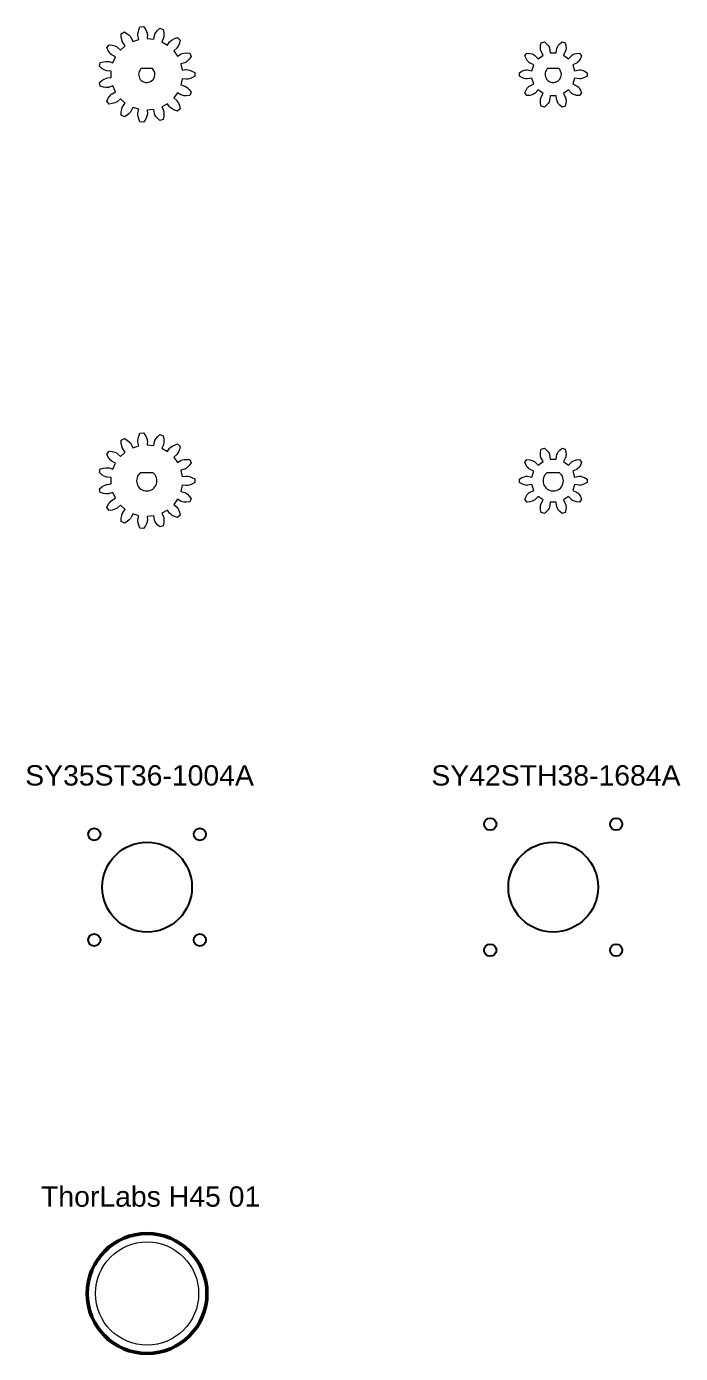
# Model space of a CAD drawing. Header units: millimetres. Extents: x -112 to 331, y -15 to 336.
# Drawn here: x 170.3 to 331.3, y -14.8 to 311.8 of the extents above; entities that cross this region are included whole.
import ezdxf

# ---------------------------------------------------------------- set-up
doc = ezdxf.new("R2010")
doc.units = ezdxf.units.MM
doc.layers.get('0').update_dxf_attribs({"linetype": 'CONTINUOUS', "lineweight": 25, "true_color": 0xffffff})
doc.styles.add('textstyle1', font='')
doc.styles.add('textstyle2', font='')
doc.styles.add('textstyle6', font='')
doc.styles.get('textstyle1').set_extended_font_data('Arial')
doc.styles.get('textstyle2').set_extended_font_data('Arial')
doc.styles.get('textstyle6').set_extended_font_data('Arial')

# ---------------------------------------------------------------- blocks, each defined once
blk = doc.blocks.new('SY42STH38-1684A')
for centre, radius in [((-15.5, 15.5), 1.5), ((15.5, 15.5), 1.5), ((0, 0), 11.05), ((-15.5, -15.5), 1.5), ((15.5, -15.5), 1.5)]:
    blk.add_circle(centre, radius)
blk = doc.blocks.new('SY35ST36-1004A')
for centre, radius in [((-13, 13), 1.5), ((13, 13), 1.5), ((0, 0), 11.05), ((-13, -13), 1.5), ((13, -13), 1.5)]:
    blk.add_circle(centre, radius)
blk = doc.blocks.new('h45 01')
at = {"linetype": 'CONTINUOUS', "lineweight": 50}
blk.add_circle((0, 0), 14.75, dxfattribs=at)
at = {"linetype": 'CONTINUOUS', "lineweight": 0}
blk.add_circle((0, 0), 12.7, dxfattribs=at)
blk = doc.blocks.new('5mm d')
at = {"lineweight": 0}
blk.add_line((-1.5, 2), (1.5, 2), dxfattribs=at)
blk.add_arc((0, 0), 2.5, 126.8699, 53.1301, dxfattribs=at)
blk = doc.blocks.new('5mm_cp250_pa20_t10')
at = {"lineweight": 0}
for p, q in [((-3.173, 6.496), (-3.13, 7.07)), ((-3.13, 7.07), (-2.96, 7.79)), ((-2.96, 7.79), (-2.184, 8.042)), ((-2.184, 8.042), (-1.623, 7.559)), ((-1.623, 7.559), (-1.251, 7.12)), ((-1.251, 7.12), (-1.038, 6.767)), ((-1.038, 6.767), (-0.945, 6.539)), ((-0.945, 6.539), (-0.924, 6.46)), ((0.924, 6.46), (0.945, 6.539)), ((0.945, 6.539), (1.038, 6.767)), ((1.038, 6.767), (1.251, 7.12)), ((1.251, 7.12), (1.623, 7.559)), ((1.623, 7.559), (2.184, 8.042)), ((2.184, 8.042), (2.96, 7.79)), ((2.96, 7.79), (3.13, 7.07)), ((3.13, 7.07), (3.173, 6.496)), ((-6.973, 4.562), (-6.494, 5.222)), ((-6.688, 3.88), (-6.973, 4.562)), ((-6.385, 3.39), (-6.688, 3.88)), ((-6.494, 5.222), (-5.757, 5.161)), ((-6.115, 3.079), (-6.385, 3.39)), ((-5.757, 5.161), (-5.197, 5.024)), ((-5.197, 5.024), (-4.818, 4.865)), ((-4.818, 4.865), (-4.608, 4.735)), ((-4.608, 4.735), (-4.545, 4.683)), ((-4.545, 4.683), (-3.722, 3.835)), ((-3.722, 3.835), (-2.496, 4.724)), ((-3.138, 6.085), (-3.173, 6.496)), ((-3.079, 5.846), (-3.138, 6.085)), ((-3.049, 5.769), (-3.079, 5.846)), ((-2.496, 4.724), (-3.049, 5.769)), ((-0.924, 6.46), (-0.757, 5.29)), ((-0.757, 5.29), (0.757, 5.289)), ((0.757, 5.289), (0.924, 6.46)), ((3.049, 5.769), (2.497, 4.724)), ((2.497, 4.724), (3.722, 3.835)), ((3.079, 5.846), (3.049, 5.769)), ((3.138, 6.085), (3.079, 5.846)), ((3.173, 6.496), (3.138, 6.085)), ((3.722, 3.835), (4.545, 4.683)), ((4.545, 4.683), (4.608, 4.735)), ((4.608, 4.735), (4.818, 4.865)), ((4.818, 4.865), (5.197, 5.024)), ((5.197, 5.024), (5.757, 5.161)), ((5.757, 5.161), (6.494, 5.222)), ((6.385, 3.39), (6.115, 3.079)), ((6.688, 3.88), (6.385, 3.39)), ((6.494, 5.222), (6.973, 4.562)), ((6.973, 4.562), (6.688, 3.88)), ((-8.323, 0.408), (-7.691, 0.792)), ((-8.323, -0.408), (-8.323, 0.408)), ((-7.691, 0.792), (-7.158, 1.01)), ((-7.158, 1.01), (-6.757, 1.104)), ((-6.757, 1.104), (-6.511, 1.122)), ((-6.511, 1.122), (-6.429, 1.117)), ((-6.429, 1.117), (-5.264, 0.915)), ((-5.927, 2.919), (-6.115, 3.079)), ((-5.858, 2.875), (-5.927, 2.919)), ((-4.797, 2.354), (-5.858, 2.875)), ((-5.264, 0.915), (-4.797, 2.354)), ((5.858, 2.875), (4.796, 2.354)), ((4.796, 2.354), (5.265, 0.915)), ((5.265, 0.915), (6.429, 1.117)), ((5.927, 2.919), (5.858, 2.875)), ((6.115, 3.079), (5.927, 2.919)), ((6.429, 1.117), (6.511, 1.122)), ((6.511, 1.122), (6.757, 1.104)), ((6.757, 1.104), (7.158, 1.01)), ((7.158, 1.01), (7.691, 0.792)), ((7.691, 0.792), (8.323, 0.408)), ((8.323, 0.408), (8.323, -0.408)), ((-7.691, -0.792), (-8.323, -0.408)), ((-7.158, -1.01), (-7.691, -0.792)), ((-6.757, -1.104), (-7.158, -1.01)), ((-6.511, -1.122), (-6.757, -1.104)), ((-6.429, -1.117), (-6.511, -1.122)), ((-5.265, -0.915), (-6.429, -1.117)), ((-6.385, -3.39), (-6.115, -3.079)), ((-6.115, -3.079), (-5.927, -2.919)), ((-5.927, -2.919), (-5.858, -2.875)), ((-5.858, -2.875), (-4.796, -2.354)), ((-4.796, -2.354), (-5.265, -0.915)), ((5.264, -0.915), (4.797, -2.354)), ((4.797, -2.354), (5.858, -2.875)), ((6.429, -1.117), (5.264, -0.915)), ((5.858, -2.875), (5.927, -2.919)), ((5.927, -2.919), (6.115, -3.079)), ((6.115, -3.079), (6.385, -3.39)), ((6.511, -1.122), (6.429, -1.117)), ((6.757, -1.104), (6.511, -1.122)), ((7.158, -1.01), (6.757, -1.104)), ((7.691, -0.792), (7.158, -1.01)), ((8.323, -0.408), (7.691, -0.792)), ((-6.973, -4.562), (-6.688, -3.88)), ((-6.494, -5.222), (-6.973, -4.562)), ((-6.688, -3.88), (-6.385, -3.39)), ((-5.757, -5.161), (-6.494, -5.222)), ((-5.197, -5.024), (-5.757, -5.161)), ((-4.818, -4.865), (-5.197, -5.024)), ((-4.608, -4.735), (-4.818, -4.865)), ((-4.545, -4.683), (-4.608, -4.735)), ((-3.722, -3.835), (-4.545, -4.683)), ((-2.497, -4.724), (-3.722, -3.835)), ((-3.173, -6.496), (-3.138, -6.085)), ((-3.13, -7.07), (-3.173, -6.496)), ((-3.138, -6.085), (-3.079, -5.846)), ((-3.079, -5.846), (-3.049, -5.769)), ((-3.049, -5.769), (-2.497, -4.724)), ((-0.924, -6.46), (-0.945, -6.539)), ((-0.757, -5.289), (-0.924, -6.46)), ((0.757, -5.29), (-0.757, -5.289)), ((0.924, -6.46), (0.757, -5.29)), ((0.945, -6.539), (0.924, -6.46)), ((3.722, -3.835), (2.496, -4.724)), ((2.496, -4.724), (3.049, -5.769)), ((3.049, -5.769), (3.079, -5.846)), ((3.079, -5.846), (3.138, -6.085)), ((3.173, -6.496), (3.13, -7.07)), ((3.138, -6.085), (3.173, -6.496)), ((4.545, -4.683), (3.722, -3.835)), ((4.608, -4.735), (4.545, -4.683)), ((4.818, -4.865), (4.608, -4.735)), ((5.197, -5.024), (4.818, -4.865)), ((5.757, -5.161), (5.197, -5.024)), ((6.494, -5.222), (5.757, -5.161)), ((6.385, -3.39), (6.688, -3.88)), ((6.973, -4.562), (6.494, -5.222)), ((6.688, -3.88), (6.973, -4.562)), ((-2.96, -7.79), (-3.13, -7.07)), ((-2.184, -8.042), (-2.96, -7.79)), ((-1.623, -7.559), (-2.184, -8.042)), ((-1.251, -7.12), (-1.623, -7.559)), ((-1.038, -6.767), (-1.251, -7.12)), ((-0.945, -6.539), (-1.038, -6.767)), ((1.038, -6.767), (0.945, -6.539)), ((1.251, -7.12), (1.038, -6.767)), ((1.623, -7.559), (1.251, -7.12)), ((2.184, -8.042), (1.623, -7.559)), ((2.96, -7.79), (2.184, -8.042)), ((3.13, -7.07), (2.96, -7.79))]:
    blk.add_line(p, q, dxfattribs=at)
blk.add_blockref('5mm d', (0, 0), dxfattribs=at)
blk = doc.blocks.new('4mm d')
at = {"lineweight": 0}
blk.add_line((-1.32, 1.5), (1.32, 1.5), dxfattribs=at)
for start, end in [(131.4096, 0), (0, 48.5904)]:
    blk.add_arc((0, 0), 2, start, end, dxfattribs=at)
blk = doc.blocks.new('4mm_cp250_pa20_t10')
at = {"lineweight": 0}
for p, q in [((-3.173, 6.496), (-3.13, 7.07)), ((-3.13, 7.07), (-2.96, 7.79)), ((-2.96, 7.79), (-2.184, 8.042)), ((-2.184, 8.042), (-1.623, 7.559)), ((-1.623, 7.559), (-1.251, 7.12)), ((-1.251, 7.12), (-1.038, 6.767)), ((-1.038, 6.767), (-0.945, 6.539)), ((-0.945, 6.539), (-0.924, 6.46)), ((0.924, 6.46), (0.945, 6.539)), ((0.945, 6.539), (1.038, 6.767)), ((1.038, 6.767), (1.251, 7.12)), ((1.251, 7.12), (1.623, 7.559)), ((1.623, 7.559), (2.184, 8.042)), ((2.184, 8.042), (2.96, 7.79)), ((2.96, 7.79), (3.13, 7.07)), ((3.13, 7.07), (3.173, 6.496)), ((-6.973, 4.562), (-6.494, 5.222)), ((-6.688, 3.88), (-6.973, 4.562)), ((-6.385, 3.39), (-6.688, 3.88)), ((-6.494, 5.222), (-5.757, 5.161)), ((-6.115, 3.079), (-6.385, 3.39)), ((-5.757, 5.161), (-5.197, 5.024)), ((-5.197, 5.024), (-4.818, 4.865)), ((-4.818, 4.865), (-4.608, 4.735)), ((-4.608, 4.735), (-4.545, 4.683)), ((-4.545, 4.683), (-3.722, 3.835)), ((-3.722, 3.835), (-2.496, 4.724)), ((-3.138, 6.085), (-3.173, 6.496)), ((-3.079, 5.846), (-3.138, 6.085)), ((-3.049, 5.769), (-3.079, 5.846)), ((-2.496, 4.724), (-3.049, 5.769)), ((-0.924, 6.46), (-0.757, 5.29)), ((-0.757, 5.29), (0.757, 5.289)), ((0.757, 5.289), (0.924, 6.46)), ((3.049, 5.769), (2.497, 4.724)), ((2.497, 4.724), (3.722, 3.835)), ((3.079, 5.846), (3.049, 5.769)), ((3.138, 6.085), (3.079, 5.846)), ((3.173, 6.496), (3.138, 6.085)), ((3.722, 3.835), (4.545, 4.683)), ((4.545, 4.683), (4.608, 4.735)), ((4.608, 4.735), (4.818, 4.865)), ((4.818, 4.865), (5.197, 5.024)), ((5.197, 5.024), (5.757, 5.161)), ((5.757, 5.161), (6.494, 5.222)), ((6.385, 3.39), (6.115, 3.079)), ((6.688, 3.88), (6.385, 3.39)), ((6.494, 5.222), (6.973, 4.562)), ((6.973, 4.562), (6.688, 3.88)), ((-8.323, 0.408), (-7.691, 0.792)), ((-8.323, -0.408), (-8.323, 0.408)), ((-7.691, 0.792), (-7.158, 1.01)), ((-7.158, 1.01), (-6.757, 1.104)), ((-6.757, 1.104), (-6.511, 1.122)), ((-6.511, 1.122), (-6.429, 1.117)), ((-6.429, 1.117), (-5.264, 0.915)), ((-5.927, 2.919), (-6.115, 3.079)), ((-5.858, 2.875), (-5.927, 2.919)), ((-4.797, 2.354), (-5.858, 2.875)), ((-5.264, 0.915), (-4.797, 2.354)), ((5.858, 2.875), (4.796, 2.354)), ((4.796, 2.354), (5.265, 0.915)), ((5.265, 0.915), (6.429, 1.117)), ((5.927, 2.919), (5.858, 2.875)), ((6.115, 3.079), (5.927, 2.919)), ((6.429, 1.117), (6.511, 1.122)), ((6.511, 1.122), (6.757, 1.104)), ((6.757, 1.104), (7.158, 1.01)), ((7.158, 1.01), (7.691, 0.792)), ((7.691, 0.792), (8.323, 0.408)), ((8.323, 0.408), (8.323, -0.408)), ((-7.691, -0.792), (-8.323, -0.408)), ((-7.158, -1.01), (-7.691, -0.792)), ((-6.757, -1.104), (-7.158, -1.01)), ((-6.511, -1.122), (-6.757, -1.104)), ((-6.429, -1.117), (-6.511, -1.122)), ((-5.265, -0.915), (-6.429, -1.117)), ((-6.385, -3.39), (-6.115, -3.079)), ((-6.115, -3.079), (-5.927, -2.919)), ((-5.927, -2.919), (-5.858, -2.875)), ((-5.858, -2.875), (-4.796, -2.354)), ((-4.796, -2.354), (-5.265, -0.915)), ((5.264, -0.915), (4.797, -2.354)), ((4.797, -2.354), (5.858, -2.875)), ((6.429, -1.117), (5.264, -0.915)), ((5.858, -2.875), (5.927, -2.919)), ((5.927, -2.919), (6.115, -3.079)), ((6.115, -3.079), (6.385, -3.39)), ((6.511, -1.122), (6.429, -1.117)), ((6.757, -1.104), (6.511, -1.122)), ((7.158, -1.01), (6.757, -1.104)), ((7.691, -0.792), (7.158, -1.01)), ((8.323, -0.408), (7.691, -0.792)), ((-6.973, -4.562), (-6.688, -3.88)), ((-6.494, -5.222), (-6.973, -4.562)), ((-6.688, -3.88), (-6.385, -3.39)), ((-5.757, -5.161), (-6.494, -5.222)), ((-5.197, -5.024), (-5.757, -5.161)), ((-4.818, -4.865), (-5.197, -5.024)), ((-4.608, -4.735), (-4.818, -4.865)), ((-4.545, -4.683), (-4.608, -4.735)), ((-3.722, -3.835), (-4.545, -4.683)), ((-2.497, -4.724), (-3.722, -3.835)), ((-3.173, -6.496), (-3.138, -6.085)), ((-3.13, -7.07), (-3.173, -6.496)), ((-3.138, -6.085), (-3.079, -5.846)), ((-3.079, -5.846), (-3.049, -5.769)), ((-3.049, -5.769), (-2.497, -4.724)), ((-0.924, -6.46), (-0.945, -6.539)), ((-0.757, -5.289), (-0.924, -6.46)), ((0.757, -5.29), (-0.757, -5.289)), ((0.924, -6.46), (0.757, -5.29)), ((0.945, -6.539), (0.924, -6.46)), ((3.722, -3.835), (2.496, -4.724)), ((2.496, -4.724), (3.049, -5.769)), ((3.049, -5.769), (3.079, -5.846)), ((3.079, -5.846), (3.138, -6.085)), ((3.173, -6.496), (3.13, -7.07)), ((3.138, -6.085), (3.173, -6.496)), ((4.545, -4.683), (3.722, -3.835)), ((4.608, -4.735), (4.545, -4.683)), ((4.818, -4.865), (4.608, -4.735)), ((5.197, -5.024), (4.818, -4.865)), ((5.757, -5.161), (5.197, -5.024)), ((6.494, -5.222), (5.757, -5.161)), ((6.385, -3.39), (6.688, -3.88)), ((6.973, -4.562), (6.494, -5.222)), ((6.688, -3.88), (6.973, -4.562)), ((-2.96, -7.79), (-3.13, -7.07)), ((-2.184, -8.042), (-2.96, -7.79)), ((-1.623, -7.559), (-2.184, -8.042)), ((-1.251, -7.12), (-1.623, -7.559)), ((-1.038, -6.767), (-1.251, -7.12)), ((-0.945, -6.539), (-1.038, -6.767)), ((1.038, -6.767), (0.945, -6.539)), ((1.251, -7.12), (1.038, -6.767)), ((1.623, -7.559), (1.251, -7.12)), ((2.184, -8.042), (1.623, -7.559)), ((2.96, -7.79), (2.184, -8.042)), ((3.13, -7.07), (2.96, -7.79))]:
    blk.add_line(p, q, dxfattribs=at)
blk.add_blockref('4mm d', (0, 0), dxfattribs=at)
blk = doc.blocks.new('5mm_cp150_pa20_t15')
at = {"lineweight": 0}
for p, q in [((-6.293, 9.989), (-5.504, 10.445)), ((-6.266, 9.188), (-6.293, 9.989)), ((-5.504, 10.445), (-4.824, 10.02)), ((-4.824, 10.02), (-4.345, 9.624)), ((-2.194, 9.898), (-2.142, 10.34)), ((-2.19, 9.631), (-2.194, 9.898)), ((-2.142, 10.34), (-1.987, 10.942)), ((-1.987, 10.942), (-1.687, 11.685)), ((-1.687, 11.685), (-0.78, 11.78)), ((-0.78, 11.78), (-0.332, 11.116)), ((-0.332, 11.116), (-0.055, 10.559)), ((-0.055, 10.559), (0.088, 10.138)), ((0.088, 10.138), (0.139, 9.876)), ((0.139, 9.876), (0.146, 9.788)), ((1.917, 9.689), (2.022, 9.934)), ((2.022, 9.934), (2.249, 10.317)), ((2.249, 10.317), (2.636, 10.804)), ((2.636, 10.804), (3.212, 11.361)), ((3.212, 11.361), (4.079, 11.079)), ((4.079, 11.079), (4.218, 10.29)), ((4.218, 10.29), (4.244, 9.669)), ((-9.812, 6.565), (-9.276, 7.303)), ((-9.461, 5.845), (-9.812, 6.565)), ((-9.276, 7.303), (-8.483, 7.192)), ((-8.483, 7.192), (-7.884, 7.025)), ((-7.884, 7.025), (-7.475, 6.849)), ((-7.475, 6.849), (-7.246, 6.712)), ((-7.246, 6.712), (-7.176, 6.658)), ((-7.176, 6.658), (-6.462, 5.995)), ((-6.462, 5.995), (-5.287, 7.054)), ((-6.162, 8.575), (-6.266, 9.188)), ((-6.03, 8.15), (-6.162, 8.575)), ((-5.918, 7.908), (-6.03, 8.15)), ((-5.871, 7.833), (-5.918, 7.908)), ((-5.287, 7.054), (-5.871, 7.833)), ((-4.345, 9.624), (-4.043, 9.297)), ((-4.043, 9.297), (-3.889, 9.079)), ((-3.889, 9.079), (-3.848, 9.001)), ((-3.848, 9.001), (-3.465, 8.106)), ((-3.465, 8.106), (-1.961, 8.593)), ((-2.178, 9.544), (-2.19, 9.631)), ((-1.961, 8.593), (-2.178, 9.544)), ((0.146, 9.788), (0.131, 8.813)), ((0.131, 8.813), (1.705, 8.649)), ((1.705, 8.649), (1.893, 9.604)), ((1.893, 9.604), (1.917, 9.689)), ((4.114, 8.882), (3.705, 7.999)), ((3.705, 7.999), (5.075, 7.208)), ((4.144, 8.965), (4.114, 8.882)), ((4.204, 9.226), (4.144, 8.965)), ((4.244, 9.669), (4.204, 9.226)), ((5.075, 7.208), (5.635, 8.004)), ((5.635, 8.004), (5.692, 8.072)), ((5.692, 8.072), (5.888, 8.253)), ((5.888, 8.253), (6.251, 8.51)), ((6.251, 8.51), (6.802, 8.798)), ((6.802, 8.798), (7.555, 9.072)), ((7.593, 6.718), (7.432, 6.504)), ((7.555, 9.072), (8.233, 8.462)), ((7.81, 7.106), (7.593, 6.718)), ((8.039, 7.685), (7.81, 7.106)), ((8.233, 8.462), (8.039, 7.685)), ((-9.117, 5.327), (-9.461, 5.845)), ((-8.823, 4.993), (-9.117, 5.327)), ((-8.622, 4.817), (-8.823, 4.993)), ((-8.549, 4.768), (-8.622, 4.817)), ((-7.699, 4.294), (-8.549, 4.768)), ((-8.342, 2.848), (-7.699, 4.294)), ((7.371, 6.441), (6.638, 5.8)), ((6.638, 5.8), (7.568, 4.52)), ((7.432, 6.504), (7.371, 6.441)), ((7.568, 4.52), (8.404, 5.02)), ((8.404, 5.02), (8.483, 5.059)), ((8.483, 5.059), (8.736, 5.145)), ((8.736, 5.145), (9.172, 5.232)), ((9.172, 5.232), (9.793, 5.271)), ((10.025, 3.315), (9.669, 3.049)), ((9.793, 5.271), (10.592, 5.215)), ((10.47, 3.751), (10.025, 3.315)), ((10.963, 4.382), (10.47, 3.751)), ((10.592, 5.215), (10.963, 4.382)), ((-11.634, 2.007), (-11.444, 2.899)), ((-11.021, 1.492), (-11.634, 2.007)), ((-11.444, 2.899), (-10.675, 3.12)), ((-10.495, 1.158), (-11.021, 1.492)), ((-10.675, 3.12), (-10.059, 3.211)), ((-10.091, 0.972), (-10.495, 1.158)), ((-9.836, 0.894), (-10.091, 0.972)), ((-10.059, 3.211), (-9.614, 3.216)), ((-9.749, 0.878), (-9.836, 0.894)), ((-8.78, 0.791), (-9.749, 0.878)), ((-9.614, 3.216), (-9.349, 3.184)), ((-9.349, 3.184), (-9.264, 3.163)), ((-9.264, 3.163), (-8.342, 2.848)), ((-8.78, -0.791), (-8.78, 0.791)), ((9.354, 2.886), (8.423, 2.599)), ((8.423, 2.599), (8.753, 1.052)), ((8.753, 1.052), (9.719, 1.168)), ((9.435, 2.919), (9.354, 2.886)), ((9.669, 3.049), (9.435, 2.919)), ((9.719, 1.168), (9.807, 1.171)), ((9.807, 1.171), (10.073, 1.147)), ((10.073, 1.147), (10.507, 1.049)), ((10.507, 1.049), (11.09, 0.832)), ((11.09, 0.832), (11.797, 0.456)), ((11.797, 0.456), (11.797, -0.456)), ((-11.634, -2.007), (-11.021, -1.492)), ((-11.444, -2.899), (-11.634, -2.007)), ((-10.675, -3.12), (-11.444, -2.899)), ((-11.021, -1.492), (-10.495, -1.158)), ((-10.059, -3.211), (-10.675, -3.12)), ((-10.495, -1.158), (-10.091, -0.972)), ((-10.091, -0.972), (-9.836, -0.894)), ((-9.614, -3.216), (-10.059, -3.211)), ((-9.836, -0.894), (-9.749, -0.878)), ((-9.749, -0.878), (-8.78, -0.791)), ((-9.349, -3.184), (-9.614, -3.216)), ((-9.264, -3.163), (-9.349, -3.184)), ((-8.342, -2.848), (-9.264, -3.163)), ((-7.699, -4.294), (-8.342, -2.848)), ((8.752, -1.052), (8.423, -2.599)), ((8.423, -2.599), (9.354, -2.886)), ((9.719, -1.168), (8.752, -1.052)), ((9.354, -2.886), (9.435, -2.919)), ((9.435, -2.919), (9.669, -3.049)), ((9.669, -3.049), (10.025, -3.315)), ((9.807, -1.171), (9.719, -1.168)), ((10.073, -1.147), (9.807, -1.171)), ((10.507, -1.049), (10.073, -1.147)), ((11.09, -0.832), (10.507, -1.049)), ((11.797, -0.456), (11.09, -0.832)), ((-9.812, -6.565), (-9.461, -5.845)), ((-9.461, -5.845), (-9.117, -5.327)), ((-9.117, -5.327), (-8.823, -4.993)), ((-8.823, -4.993), (-8.622, -4.817)), ((-8.622, -4.817), (-8.549, -4.768)), ((-8.549, -4.768), (-7.699, -4.294)), ((-6.462, -5.995), (-7.176, -6.658)), ((-5.287, -7.054), (-6.462, -5.995)), ((7.568, -4.52), (6.638, -5.8)), ((6.638, -5.8), (7.371, -6.441)), ((7.371, -6.441), (7.432, -6.504)), ((7.432, -6.504), (7.593, -6.718)), ((8.404, -5.02), (7.568, -4.52)), ((8.483, -5.059), (8.404, -5.02)), ((8.736, -5.145), (8.483, -5.059)), ((9.172, -5.232), (8.736, -5.145)), ((9.793, -5.271), (9.172, -5.232)), ((10.592, -5.215), (9.793, -5.271)), ((10.025, -3.315), (10.47, -3.751)), ((10.47, -3.751), (10.963, -4.382)), ((10.963, -4.382), (10.592, -5.215)), ((-9.276, -7.303), (-9.812, -6.565)), ((-8.483, -7.192), (-9.276, -7.303)), ((-7.884, -7.025), (-8.483, -7.192)), ((-7.475, -6.849), (-7.884, -7.025)), ((-7.246, -6.712), (-7.475, -6.849)), ((-7.176, -6.658), (-7.246, -6.712)), ((-6.293, -9.989), (-6.266, -9.188)), ((-6.266, -9.188), (-6.162, -8.575)), ((-6.162, -8.575), (-6.03, -8.15)), ((-6.03, -8.15), (-5.918, -7.908)), ((-5.918, -7.908), (-5.871, -7.833)), ((-5.871, -7.833), (-5.287, -7.054)), ((-4.345, -9.624), (-4.824, -10.02)), ((-4.043, -9.297), (-4.345, -9.624)), ((-3.889, -9.079), (-4.043, -9.297)), ((-3.848, -9.001), (-3.889, -9.079)), ((-3.465, -8.106), (-3.848, -9.001)), ((-1.961, -8.594), (-3.465, -8.106)), ((-2.194, -9.898), (-2.19, -9.631)), ((-2.19, -9.631), (-2.178, -9.544)), ((-2.178, -9.544), (-1.961, -8.594)), ((1.705, -8.648), (0.131, -8.813)), ((0.131, -8.813), (0.146, -9.788)), ((0.146, -9.788), (0.139, -9.876)), ((1.893, -9.604), (1.705, -8.648)), ((1.917, -9.689), (1.893, -9.604)), ((2.022, -9.934), (1.917, -9.689)), ((5.075, -7.208), (3.705, -7.999)), ((3.705, -7.999), (4.114, -8.882)), ((4.114, -8.882), (4.144, -8.965)), ((4.144, -8.965), (4.204, -9.226)), ((4.204, -9.226), (4.244, -9.669)), ((4.244, -9.669), (4.218, -10.29)), ((5.635, -8.004), (5.075, -7.208)), ((5.692, -8.072), (5.635, -8.004)), ((5.888, -8.253), (5.692, -8.072)), ((6.251, -8.51), (5.888, -8.253)), ((6.802, -8.798), (6.251, -8.51)), ((7.555, -9.072), (6.802, -8.798)), ((8.233, -8.462), (7.555, -9.072)), ((7.593, -6.718), (7.81, -7.106)), ((7.81, -7.106), (8.039, -7.685)), ((8.039, -7.685), (8.233, -8.462)), ((-5.504, -10.445), (-6.293, -9.989)), ((-4.824, -10.02), (-5.504, -10.445)), ((-2.142, -10.34), (-2.194, -9.898)), ((-1.987, -10.942), (-2.142, -10.34)), ((-1.687, -11.685), (-1.987, -10.942)), ((-0.78, -11.78), (-1.687, -11.685)), ((-0.332, -11.116), (-0.78, -11.78)), ((-0.055, -10.559), (-0.332, -11.116)), ((0.088, -10.138), (-0.055, -10.559)), ((0.139, -9.876), (0.088, -10.138)), ((2.249, -10.317), (2.022, -9.934)), ((2.636, -10.804), (2.249, -10.317)), ((3.212, -11.361), (2.636, -10.804)), ((4.079, -11.079), (3.212, -11.361)), ((4.218, -10.29), (4.079, -11.079))]:
    blk.add_line(p, q, dxfattribs=at)
blk.add_blockref('5mm d', (0, 0), dxfattribs=at)
blk = doc.blocks.new('4mm_cp250_pa20_t15')
at = {"lineweight": 0}
for p, q in [((-6.293, 9.989), (-5.504, 10.445)), ((-6.266, 9.188), (-6.293, 9.989)), ((-5.504, 10.445), (-4.824, 10.02)), ((-4.824, 10.02), (-4.345, 9.624)), ((-2.194, 9.898), (-2.142, 10.34)), ((-2.19, 9.631), (-2.194, 9.898)), ((-2.142, 10.34), (-1.987, 10.942)), ((-1.987, 10.942), (-1.687, 11.685)), ((-1.687, 11.685), (-0.78, 11.78)), ((-0.78, 11.78), (-0.332, 11.116)), ((-0.332, 11.116), (-0.055, 10.559)), ((-0.055, 10.559), (0.088, 10.138)), ((0.088, 10.138), (0.139, 9.876)), ((0.139, 9.876), (0.146, 9.788)), ((1.917, 9.689), (2.022, 9.934)), ((2.022, 9.934), (2.249, 10.317)), ((2.249, 10.317), (2.636, 10.804)), ((2.636, 10.804), (3.212, 11.361)), ((3.212, 11.361), (4.079, 11.079)), ((4.079, 11.079), (4.218, 10.29)), ((4.218, 10.29), (4.244, 9.669)), ((-9.812, 6.565), (-9.276, 7.303)), ((-9.461, 5.845), (-9.812, 6.565)), ((-9.276, 7.303), (-8.483, 7.192)), ((-8.483, 7.192), (-7.884, 7.025)), ((-7.884, 7.025), (-7.475, 6.849)), ((-7.475, 6.849), (-7.246, 6.712)), ((-7.246, 6.712), (-7.176, 6.658)), ((-7.176, 6.658), (-6.462, 5.995)), ((-6.462, 5.995), (-5.287, 7.054)), ((-6.162, 8.575), (-6.266, 9.188)), ((-6.03, 8.15), (-6.162, 8.575)), ((-5.918, 7.908), (-6.03, 8.15)), ((-5.871, 7.833), (-5.918, 7.908)), ((-5.287, 7.054), (-5.871, 7.833)), ((-4.345, 9.624), (-4.043, 9.297)), ((-4.043, 9.297), (-3.889, 9.079)), ((-3.889, 9.079), (-3.848, 9.001)), ((-3.848, 9.001), (-3.465, 8.106)), ((-3.465, 8.106), (-1.961, 8.593)), ((-2.178, 9.544), (-2.19, 9.631)), ((-1.961, 8.593), (-2.178, 9.544)), ((0.146, 9.788), (0.131, 8.813)), ((0.131, 8.813), (1.705, 8.649)), ((1.705, 8.649), (1.893, 9.604)), ((1.893, 9.604), (1.917, 9.689)), ((4.114, 8.882), (3.705, 7.999)), ((3.705, 7.999), (5.075, 7.208)), ((4.144, 8.965), (4.114, 8.882)), ((4.204, 9.226), (4.144, 8.965)), ((4.244, 9.669), (4.204, 9.226)), ((5.075, 7.208), (5.635, 8.004)), ((5.635, 8.004), (5.692, 8.072)), ((5.692, 8.072), (5.888, 8.253)), ((5.888, 8.253), (6.251, 8.51)), ((6.251, 8.51), (6.802, 8.798)), ((6.802, 8.798), (7.555, 9.072)), ((7.593, 6.718), (7.432, 6.504)), ((7.555, 9.072), (8.233, 8.462)), ((7.81, 7.106), (7.593, 6.718)), ((8.039, 7.685), (7.81, 7.106)), ((8.233, 8.462), (8.039, 7.685)), ((-9.117, 5.327), (-9.461, 5.845)), ((-8.823, 4.993), (-9.117, 5.327)), ((-8.622, 4.817), (-8.823, 4.993)), ((-8.549, 4.768), (-8.622, 4.817)), ((-7.699, 4.294), (-8.549, 4.768)), ((-8.342, 2.848), (-7.699, 4.294)), ((7.371, 6.441), (6.638, 5.8)), ((6.638, 5.8), (7.568, 4.52)), ((7.432, 6.504), (7.371, 6.441)), ((7.568, 4.52), (8.404, 5.02)), ((8.404, 5.02), (8.483, 5.059)), ((8.483, 5.059), (8.736, 5.145)), ((8.736, 5.145), (9.172, 5.232)), ((9.172, 5.232), (9.793, 5.271)), ((10.025, 3.315), (9.669, 3.049)), ((9.793, 5.271), (10.592, 5.215)), ((10.47, 3.751), (10.025, 3.315)), ((10.963, 4.382), (10.47, 3.751)), ((10.592, 5.215), (10.963, 4.382)), ((-11.634, 2.007), (-11.444, 2.899)), ((-11.021, 1.492), (-11.634, 2.007)), ((-11.444, 2.899), (-10.675, 3.12)), ((-10.495, 1.158), (-11.021, 1.492)), ((-10.675, 3.12), (-10.059, 3.211)), ((-10.091, 0.972), (-10.495, 1.158)), ((-9.836, 0.894), (-10.091, 0.972)), ((-10.059, 3.211), (-9.614, 3.216)), ((-9.749, 0.878), (-9.836, 0.894)), ((-8.78, 0.791), (-9.749, 0.878)), ((-9.614, 3.216), (-9.349, 3.184)), ((-9.349, 3.184), (-9.264, 3.163)), ((-9.264, 3.163), (-8.342, 2.848)), ((-8.78, -0.791), (-8.78, 0.791)), ((9.354, 2.886), (8.423, 2.599)), ((8.423, 2.599), (8.753, 1.052)), ((8.753, 1.052), (9.719, 1.168)), ((9.435, 2.919), (9.354, 2.886)), ((9.669, 3.049), (9.435, 2.919)), ((9.719, 1.168), (9.807, 1.171)), ((9.807, 1.171), (10.073, 1.147)), ((10.073, 1.147), (10.507, 1.049)), ((10.507, 1.049), (11.09, 0.832)), ((11.09, 0.832), (11.797, 0.456)), ((11.797, 0.456), (11.797, -0.456)), ((-11.634, -2.007), (-11.021, -1.492)), ((-11.444, -2.899), (-11.634, -2.007)), ((-10.675, -3.12), (-11.444, -2.899)), ((-11.021, -1.492), (-10.495, -1.158)), ((-10.059, -3.211), (-10.675, -3.12)), ((-10.495, -1.158), (-10.091, -0.972)), ((-10.091, -0.972), (-9.836, -0.894)), ((-9.614, -3.216), (-10.059, -3.211)), ((-9.836, -0.894), (-9.749, -0.878)), ((-9.749, -0.878), (-8.78, -0.791)), ((-9.349, -3.184), (-9.614, -3.216)), ((-9.264, -3.163), (-9.349, -3.184)), ((-8.342, -2.848), (-9.264, -3.163)), ((-7.699, -4.294), (-8.342, -2.848)), ((8.752, -1.052), (8.423, -2.599)), ((8.423, -2.599), (9.354, -2.886)), ((9.719, -1.168), (8.752, -1.052)), ((9.354, -2.886), (9.435, -2.919)), ((9.435, -2.919), (9.669, -3.049)), ((9.669, -3.049), (10.025, -3.315)), ((9.807, -1.171), (9.719, -1.168)), ((10.073, -1.147), (9.807, -1.171)), ((10.507, -1.049), (10.073, -1.147)), ((11.09, -0.832), (10.507, -1.049)), ((11.797, -0.456), (11.09, -0.832)), ((-9.812, -6.565), (-9.461, -5.845)), ((-9.461, -5.845), (-9.117, -5.327)), ((-9.117, -5.327), (-8.823, -4.993)), ((-8.823, -4.993), (-8.622, -4.817)), ((-8.622, -4.817), (-8.549, -4.768)), ((-8.549, -4.768), (-7.699, -4.294)), ((-6.462, -5.995), (-7.176, -6.658)), ((-5.287, -7.054), (-6.462, -5.995)), ((7.568, -4.52), (6.638, -5.8)), ((6.638, -5.8), (7.371, -6.441)), ((7.371, -6.441), (7.432, -6.504)), ((7.432, -6.504), (7.593, -6.718)), ((8.404, -5.02), (7.568, -4.52)), ((8.483, -5.059), (8.404, -5.02)), ((8.736, -5.145), (8.483, -5.059)), ((9.172, -5.232), (8.736, -5.145)), ((9.793, -5.271), (9.172, -5.232)), ((10.592, -5.215), (9.793, -5.271)), ((10.025, -3.315), (10.47, -3.751)), ((10.47, -3.751), (10.963, -4.382)), ((10.963, -4.382), (10.592, -5.215)), ((-9.276, -7.303), (-9.812, -6.565)), ((-8.483, -7.192), (-9.276, -7.303)), ((-7.884, -7.025), (-8.483, -7.192)), ((-7.475, -6.849), (-7.884, -7.025)), ((-7.246, -6.712), (-7.475, -6.849)), ((-7.176, -6.658), (-7.246, -6.712)), ((-6.293, -9.989), (-6.266, -9.188)), ((-6.266, -9.188), (-6.162, -8.575)), ((-6.162, -8.575), (-6.03, -8.15)), ((-6.03, -8.15), (-5.918, -7.908)), ((-5.918, -7.908), (-5.871, -7.833)), ((-5.871, -7.833), (-5.287, -7.054)), ((-4.345, -9.624), (-4.824, -10.02)), ((-4.043, -9.297), (-4.345, -9.624)), ((-3.889, -9.079), (-4.043, -9.297)), ((-3.848, -9.001), (-3.889, -9.079)), ((-3.465, -8.106), (-3.848, -9.001)), ((-1.961, -8.594), (-3.465, -8.106)), ((-2.194, -9.898), (-2.19, -9.631)), ((-2.19, -9.631), (-2.178, -9.544)), ((-2.178, -9.544), (-1.961, -8.594)), ((1.705, -8.648), (0.131, -8.813)), ((0.131, -8.813), (0.146, -9.788)), ((0.146, -9.788), (0.139, -9.876)), ((1.893, -9.604), (1.705, -8.648)), ((1.917, -9.689), (1.893, -9.604)), ((2.022, -9.934), (1.917, -9.689)), ((5.075, -7.208), (3.705, -7.999)), ((3.705, -7.999), (4.114, -8.882)), ((4.114, -8.882), (4.144, -8.965)), ((4.144, -8.965), (4.204, -9.226)), ((4.204, -9.226), (4.244, -9.669)), ((4.244, -9.669), (4.218, -10.29)), ((5.635, -8.004), (5.075, -7.208)), ((5.692, -8.072), (5.635, -8.004)), ((5.888, -8.253), (5.692, -8.072)), ((6.251, -8.51), (5.888, -8.253)), ((6.802, -8.798), (6.251, -8.51)), ((7.555, -9.072), (6.802, -8.798)), ((8.233, -8.462), (7.555, -9.072)), ((7.593, -6.718), (7.81, -7.106)), ((7.81, -7.106), (8.039, -7.685)), ((8.039, -7.685), (8.233, -8.462)), ((-5.504, -10.445), (-6.293, -9.989)), ((-4.824, -10.02), (-5.504, -10.445)), ((-2.142, -10.34), (-2.194, -9.898)), ((-1.987, -10.942), (-2.142, -10.34)), ((-1.687, -11.685), (-1.987, -10.942)), ((-0.78, -11.78), (-1.687, -11.685)), ((-0.332, -11.116), (-0.78, -11.78)), ((-0.055, -10.559), (-0.332, -11.116)), ((0.088, -10.138), (-0.055, -10.559)), ((0.139, -9.876), (0.088, -10.138)), ((2.249, -10.317), (2.022, -9.934)), ((2.636, -10.804), (2.249, -10.317)), ((3.212, -11.361), (2.636, -10.804)), ((4.079, -11.079), (3.212, -11.361)), ((4.218, -10.29), (4.079, -11.079))]:
    blk.add_line(p, q, dxfattribs=at)
blk.add_blockref('4mm d', (0, 0), dxfattribs=at)

msp = doc.modelspace()

# ---------------------------------------------------------------- block references
for name, p in [('4mm_cp250_pa20_t15', (199.92, 300)), ('4mm_cp250_pa20_t10', (300, 300)), ('5mm_cp150_pa20_t15', (199.92, 200)), ('SY35ST36-1004A', (200, 100)), ('SY42STH38-1684A', (300, 100)), ('h45 01', (200, 0))]:
    msp.add_blockref(name, p)
at = {"lineweight": 0}
msp.add_blockref('5mm_cp250_pa20_t10', (300, 200), dxfattribs=at)

# ---------------------------------------------------------------- texts
at = {"char_height": 5, "attachment_point": 1}
for s, insert, style in [('SY35ST36-1004A', (170, 130), 'textstyle2'), ('SY42STH38-1684A', (270, 130), 'textstyle1'), ('ThorLabs H45 01', (173.89, 26.37), 'textstyle6')]:
    msp.add_mtext(s, dxfattribs=dict(at, insert=insert, style=style))

doc.saveas('drawing.dxf')
